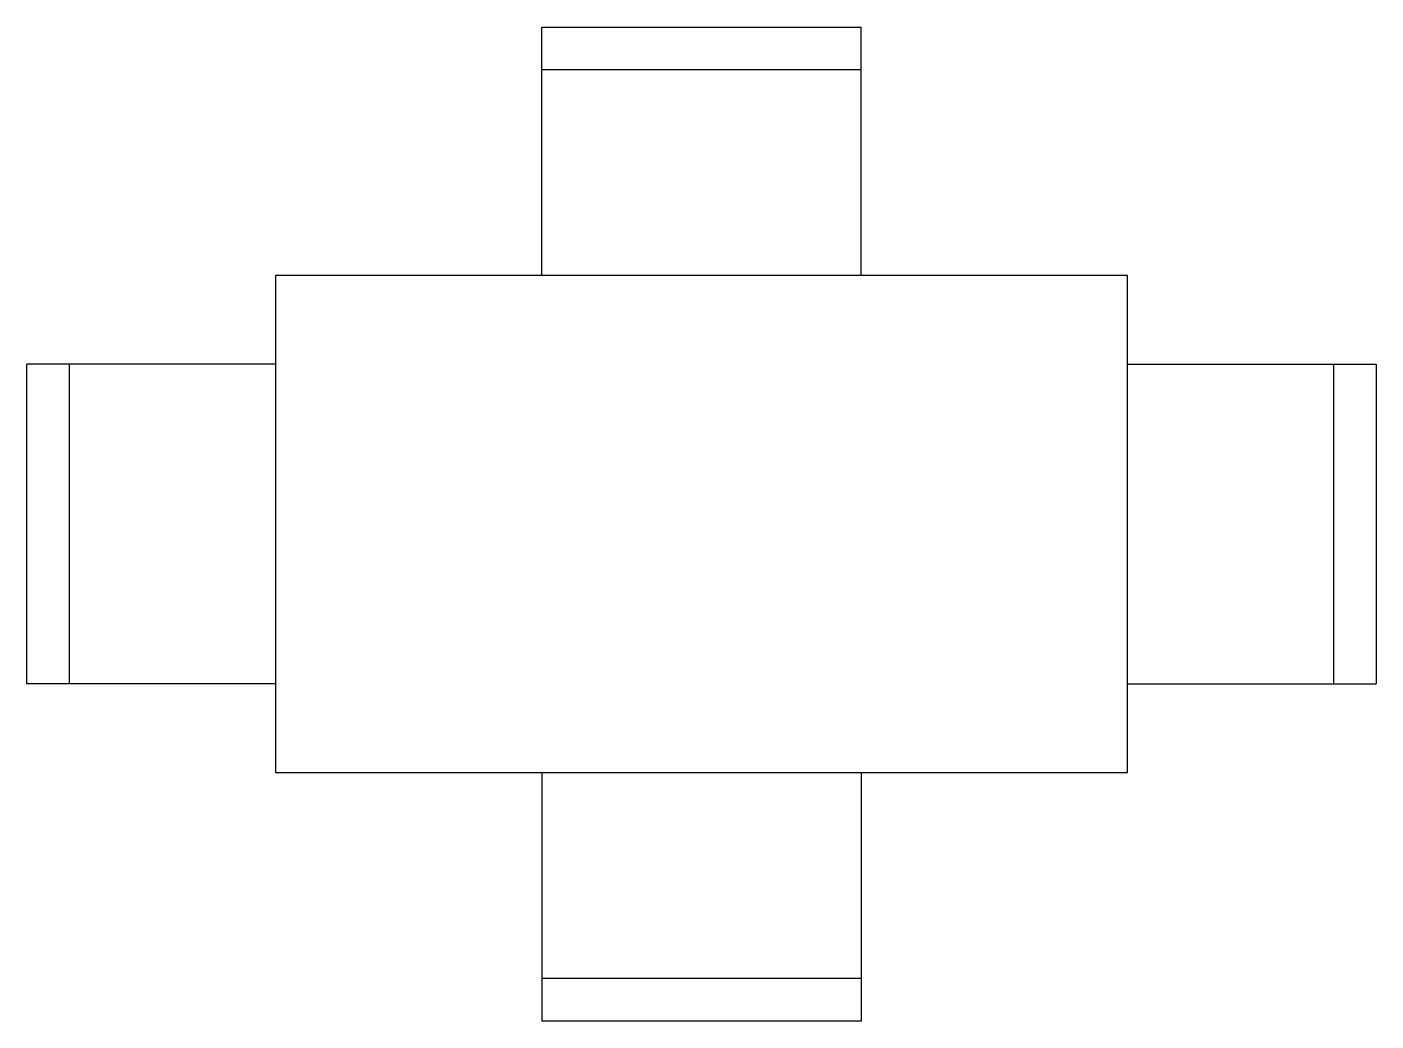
# Model space of a CAD drawing. Header units: millimetres. Extents: x -973.07 to -971.17, y 2595.8 to 2597.2.
import ezdxf

# ---------------------------------------------------------------- set-up
doc = ezdxf.new("R2010")
doc.units = ezdxf.units.MM
doc.header["$LTSCALE"] = 10
doc.layers.add('Móveis_mesas', color=2, linetype='Continuous')

msp = doc.modelspace()

# ---------------------------------------------------------------- linework, layer by layer
at = {"layer": 'Móveis_mesas'}
for p, q in [((-972.3475, 2596.8507), (-972.3475, 2597.2007)), ((-972.3475, 2597.2007), (-971.8975, 2597.2007)), ((-972.3475, 2597.2007), (-971.8975, 2597.2007)), ((-972.3475, 2596.8507), (-972.3475, 2597.2007)), ((-971.8975, 2596.8507), (-971.8975, 2597.2007)), ((-971.8975, 2596.8507), (-971.8975, 2597.2007)), ((-972.3475, 2597.1407), (-971.8975, 2597.1407)), ((-972.3475, 2597.1407), (-971.8975, 2597.1407)), ((-972.7225, 2596.7257), (-973.0725, 2596.7257)), ((-973.0725, 2596.2757), (-973.0725, 2596.7257)), ((-973.0725, 2596.2757), (-973.0725, 2596.7257)), ((-972.7225, 2596.7257), (-973.0725, 2596.7257)), ((-973.0125, 2596.2757), (-973.0125, 2596.7257)), ((-973.0125, 2596.2757), (-973.0125, 2596.7257)), ((-971.5225, 2596.7257), (-971.1725, 2596.7257)), ((-971.5225, 2596.7257), (-971.1725, 2596.7257)), ((-971.2325, 2596.7257), (-971.2325, 2596.2757)), ((-971.2325, 2596.7257), (-971.2325, 2596.2757)), ((-971.1725, 2596.7257), (-971.1725, 2596.2757)), ((-971.1725, 2596.7257), (-971.1725, 2596.2757)), ((-972.7225, 2596.2757), (-973.0725, 2596.2757)), ((-972.7225, 2596.2757), (-973.0725, 2596.2757)), ((-971.5225, 2596.2757), (-971.1725, 2596.2757)), ((-971.5225, 2596.2757), (-971.1725, 2596.2757)), ((-972.3475, 2596.1507), (-972.3475, 2595.8007)), ((-972.3475, 2596.1507), (-972.3475, 2595.8007)), ((-971.8975, 2596.1507), (-971.8975, 2595.8007)), ((-971.8975, 2596.1507), (-971.8975, 2595.8007)), ((-971.8975, 2595.8607), (-972.3475, 2595.8607)), ((-971.8975, 2595.8607), (-972.3475, 2595.8607)), ((-971.8975, 2595.8007), (-972.3475, 2595.8007)), ((-971.8975, 2595.8007), (-972.3475, 2595.8007))]:
    msp.add_line(p, q, dxfattribs=at)
msp.add_lwpolyline([(-972.7225, 2596.1507), (-971.5225, 2596.1507), (-971.5225, 2596.8507), (-972.7225, 2596.8507)], close=True, dxfattribs=at)

doc.saveas('drawing.dxf')
